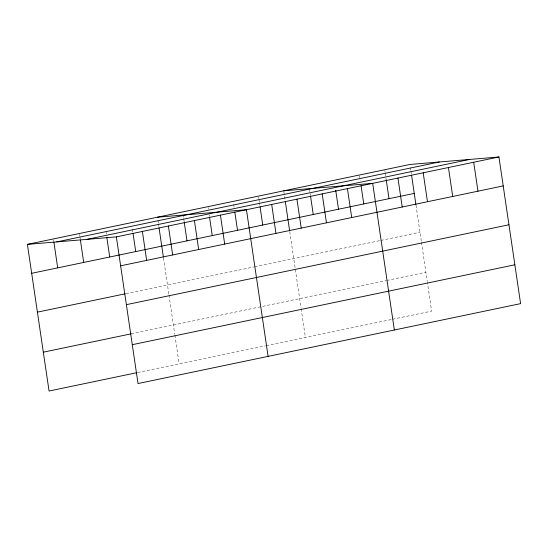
<?xml version="1.0" encoding="UTF-8"?>
<svg xmlns="http://www.w3.org/2000/svg" width="548" height="548" viewBox="0 0 548 548"><rect width="100%" height="100%" fill="white"/><g stroke="black" fill="none" stroke-linecap="round" stroke-linejoin="round"><path stroke-width="0.41" stroke-dasharray="2.74 2.06" d="M126.026 293.639L253.827 266.951M254.642 266.78L380.079 240.579M380.894 240.408L419.994 232.242M131.123 333.835L385.991 280.603M386.806 280.432L425.899 272.267M137.671 372.517L265.472 345.822M266.287 345.651L391.724 319.45M392.539 319.285L431.639 311.113L427.399 282.405M410.473 167.763L410.836 170.243M410.959 171.072L411.445 174.38M416 205.219L421.344 241.415M421.467 242.25L427.276 281.556M384.854 170.558L385.1 172.209M385.217 173.038L386.073 178.826M359.604 175.833L360.337 180.792M309.469 188.861L310.442 195.472M283.85 191.656L285.193 200.746M289.748 231.585L301.023 307.928M301.147 308.771L305.387 337.486M258.601 196.931L258.848 198.582M258.964 199.41L259.334 201.89M259.457 202.719L259.821 205.199M233.715 204.685L234.085 207.165M208.103 207.473L208.343 209.131M209.199 214.919L209.446 216.57M183.094 214.405L183.58 217.714M183.703 218.536L184.073 221.015M157.968 220.501L158.331 222.981M158.454 223.81L158.941 227.119M163.496 257.957L168.839 294.153M168.962 294.988L174.771 334.301M174.894 335.143L179.134 363.858M132.438 229.242L132.924 232.551M105.935 231.372L106.422 234.681M79.556 234.325L79.796 235.976M79.919 236.805L80.289 239.284M53.54 239.757L53.779 241.415"/><path stroke-width="0.82" d="M27.4 244.367L409.979 164.455L498.94 156.975L520.6 303.633L138.021 383.545L116.361 236.887L27.4 244.367L49.06 391.025L136.856 372.688M56.759 241.894L439.338 161.989M87.002 239.353L469.588 159.447M116.361 236.887L498.94 156.975M31.674 273.301L414.254 193.396M120.635 265.821L503.215 185.909M37.408 312.148L125.211 293.81M126.369 304.667L508.955 224.762M43.319 352.179L131.123 333.835M132.28 344.692L514.867 264.787M283.727 190.827L372.695 183.347L394.348 330.006M157.475 217.2L246.442 209.713L268.095 356.371M473.691 162.249L477.966 191.184M448.442 167.524L452.716 196.458M423.193 172.798L427.467 201.733M411.569 175.202L415.877 204.377M397.944 178.073L402.211 207.007M386.196 179.655L389.005 198.671M361.07 185.751L363.756 203.945M347.439 188.622L351.713 217.556M335.698 190.204L338.506 209.22M322.19 193.896L326.464 222.831M310.565 196.3L313.251 214.487M296.941 199.164L301.215 228.105M285.316 201.575L289.625 230.742M271.692 204.438L275.966 233.38M260.067 206.849L262.752 225.036M234.818 212.124L237.503 230.311M220.426 215.152L224.694 244.086M209.569 217.398L212.254 235.585M194.41 220.584L198.684 249.518M184.19 221.844L186.998 240.86M168.394 226.016L172.668 254.95M159.064 227.947L163.373 257.115M142.377 231.448L146.652 260.389M133.048 233.38L135.733 251.566M106.792 237.161L109.716 256.998M80.405 240.113L83.707 262.437M53.903 242.237L57.691 267.869"/></g></svg>
